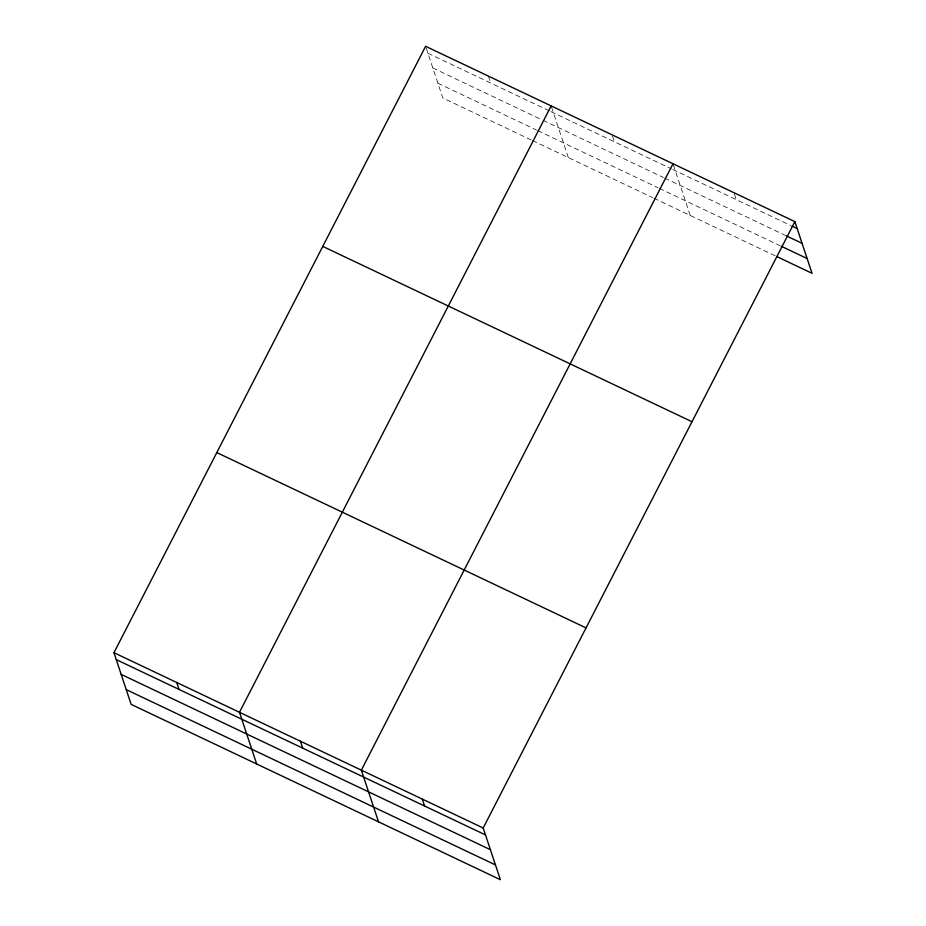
<?xml version="1.0" encoding="UTF-8"?>
<svg xmlns="http://www.w3.org/2000/svg" width="926" height="926" viewBox="0 0 926 926"><rect width="100%" height="100%" fill="white"/><g stroke="black" fill="none" stroke-linecap="round" stroke-linejoin="round"><path stroke-width="0.69" stroke-dasharray="4.63 3.47" d="M427.916 53.233L549.616 111.016M550.901 111.629L671.419 168.856M672.716 169.47L790.677 225.469M432.836 68.003L541.722 119.709M543.006 120.311L663.375 177.468M664.671 178.081L786.521 235.933M437.894 83.224L536.536 130.057M537.821 130.67L658.062 187.758M659.358 188.372L779.912 245.621M531.2 139.965L442.813 97.994L425.613 46.3M532.485 140.567L652.61 197.608M653.906 198.222L775.757 256.074M734.318 193.847L736.239 199.622M673.387 164.921L690.206 215.457M612.468 135.995L614.389 141.771M551.537 107.069L568.356 157.605M488.384 76.106L490.687 83.039"/><path stroke-width="1.39" d="M794.855 221.615L483.187 828.006L500.387 879.7L131.145 704.385L113.956 652.691L425.613 46.3L794.855 221.615L812.044 273.309L777.053 256.699M551.155 105.911L239.487 712.291L256.687 763.996M673.005 163.763L361.337 770.154L378.537 821.848M791.973 226.094L797.159 228.548M786.521 235.933L802.078 243.318M781.208 246.235L807.136 258.539M322.769 246.409L692 421.724M216.8 452.582L586.042 627.897M113.956 652.691L483.187 828.006M116.259 659.625L485.502 834.939M121.167 674.394L490.41 849.709M126.237 689.615L495.468 864.93M422.268 799.08L424.571 806.014M300.418 741.228L302.721 748.162M176.727 682.497L179.031 689.43"/></g></svg>
